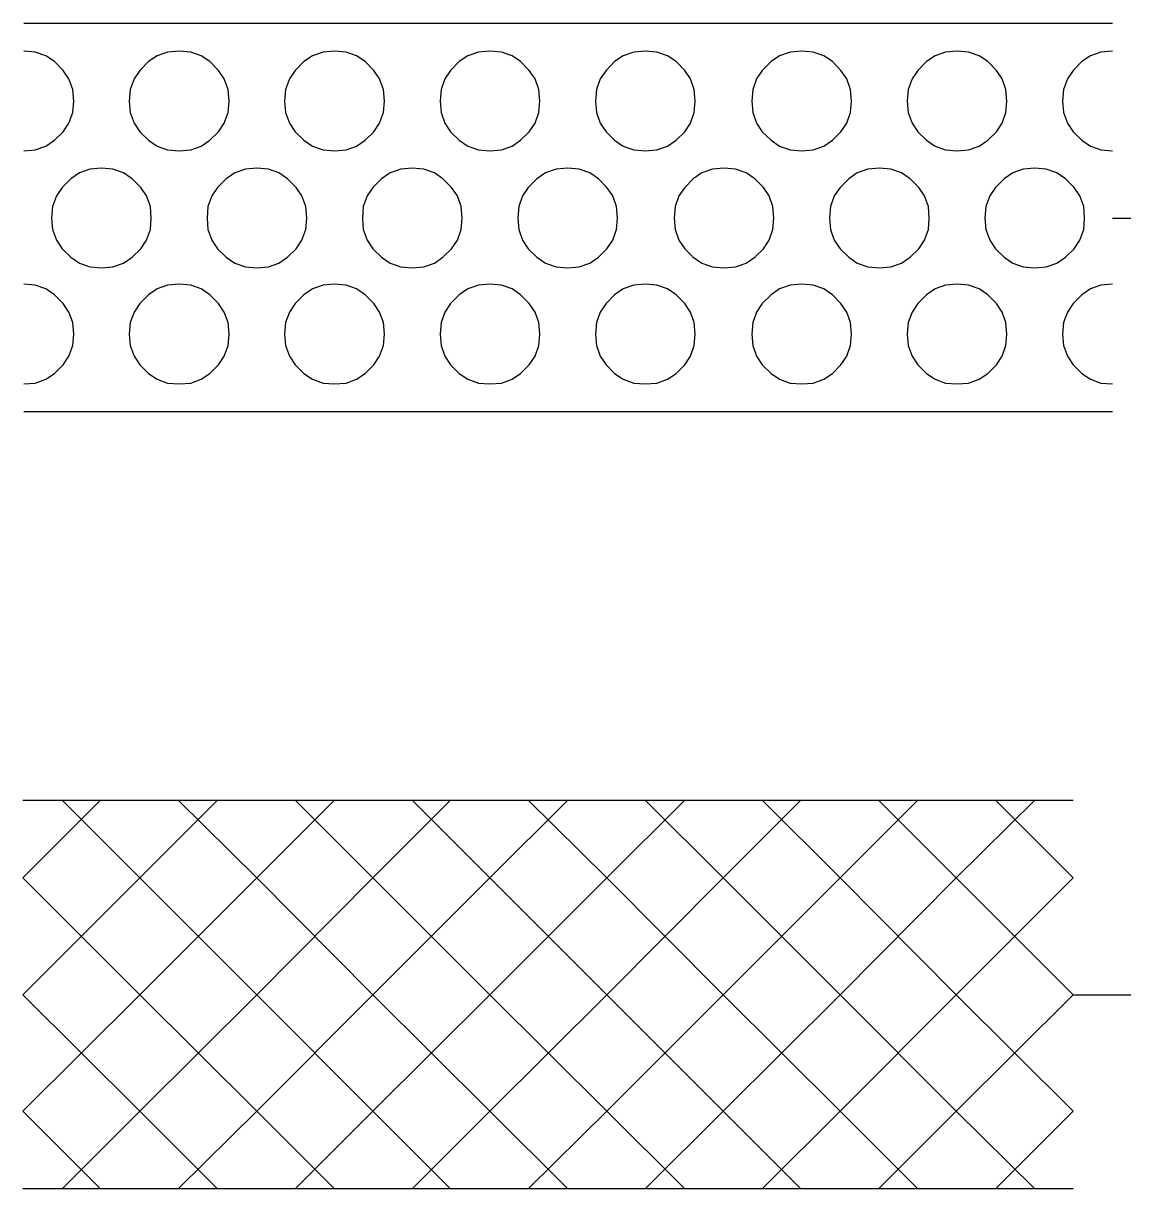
# Model space of a CAD drawing. Header units: inches. Extents: x 47316 to 59086, y 3141 to 11743.
# Drawn here: x 57401.35 to 57415.61, y 7456.67 to 7471.68 of the extents above; entities that cross this region are included whole.
import ezdxf

# ---------------------------------------------------------------- set-up
doc = ezdxf.new("R2010")
doc.units = ezdxf.units.IN
doc.header["$MEASUREMENT"] = 0

msp = doc.modelspace()

# ---------------------------------------------------------------- linework, layer by layer
at = {"color": 0, "lineweight": -3}
for p, q in [((57401.355, 7471.68), (57402.356, 7471.68)), ((57402.356, 7471.68), (57403.357, 7471.68)), ((57403.357, 7471.68), (57404.357, 7471.68)), ((57404.357, 7471.68), (57405.358, 7471.68)), ((57405.358, 7471.68), (57406.358, 7471.68)), ((57406.358, 7471.68), (57407.359, 7471.68)), ((57407.359, 7471.68), (57408.36, 7471.68)), ((57408.36, 7471.68), (57409.36, 7471.68)), ((57409.36, 7471.68), (57410.373, 7471.68)), ((57410.373, 7471.68), (57411.374, 7471.68)), ((57411.374, 7471.68), (57412.375, 7471.68)), ((57412.375, 7471.68), (57413.375, 7471.68)), ((57413.375, 7471.68), (57414.376, 7471.68)), ((57414.376, 7471.68), (57415.376, 7471.68)), ((57401.504, 7471.309), (57401.355, 7471.321)), ((57401.639, 7471.26), (57401.504, 7471.309)), ((57403.208, 7471.309), (57403.072, 7471.26)), ((57403.357, 7471.321), (57403.208, 7471.309)), ((57403.505, 7471.309), (57403.357, 7471.321)), ((57403.641, 7471.26), (57403.505, 7471.309)), ((57405.21, 7471.309), (57405.074, 7471.26)), ((57405.358, 7471.321), (57405.21, 7471.309)), ((57405.506, 7471.309), (57405.358, 7471.321)), ((57405.642, 7471.26), (57405.506, 7471.309)), ((57407.211, 7471.309), (57407.075, 7471.26)), ((57407.359, 7471.321), (57407.211, 7471.309)), ((57407.507, 7471.309), (57407.359, 7471.321)), ((57407.643, 7471.26), (57407.507, 7471.309)), ((57409.212, 7471.309), (57409.076, 7471.26)), ((57409.36, 7471.321), (57409.212, 7471.309)), ((57409.509, 7471.309), (57409.36, 7471.321)), ((57409.644, 7471.26), (57409.509, 7471.309)), ((57411.226, 7471.309), (57411.09, 7471.26)), ((57411.374, 7471.321), (57411.226, 7471.309)), ((57411.522, 7471.309), (57411.374, 7471.321)), ((57411.658, 7471.26), (57411.522, 7471.309)), ((57413.227, 7471.309), (57413.091, 7471.26)), ((57413.375, 7471.321), (57413.227, 7471.309)), ((57413.523, 7471.309), (57413.375, 7471.321)), ((57413.659, 7471.26), (57413.523, 7471.309)), ((57415.228, 7471.309), (57415.092, 7471.26)), ((57415.376, 7471.321), (57415.228, 7471.309)), ((57401.751, 7471.186), (57401.639, 7471.26)), ((57401.862, 7471.074), (57401.751, 7471.186)), ((57402.961, 7471.186), (57402.85, 7471.074)), ((57403.072, 7471.26), (57402.961, 7471.186)), ((57403.752, 7471.186), (57403.641, 7471.26)), ((57403.863, 7471.074), (57403.752, 7471.186)), ((57404.963, 7471.186), (57404.851, 7471.074)), ((57405.074, 7471.26), (57404.963, 7471.186)), ((57405.753, 7471.186), (57405.642, 7471.26)), ((57405.864, 7471.074), (57405.753, 7471.186)), ((57406.964, 7471.186), (57406.853, 7471.074)), ((57407.075, 7471.26), (57406.964, 7471.186)), ((57407.754, 7471.186), (57407.643, 7471.26)), ((57407.866, 7471.074), (57407.754, 7471.186)), ((57408.965, 7471.186), (57408.854, 7471.074)), ((57409.076, 7471.26), (57408.965, 7471.186)), ((57409.756, 7471.186), (57409.644, 7471.26)), ((57409.867, 7471.074), (57409.756, 7471.186)), ((57410.979, 7471.186), (57410.867, 7471.074)), ((57411.09, 7471.26), (57410.979, 7471.186)), ((57411.769, 7471.186), (57411.658, 7471.26)), ((57411.88, 7471.074), (57411.769, 7471.186)), ((57412.98, 7471.186), (57412.869, 7471.074)), ((57413.091, 7471.26), (57412.98, 7471.186)), ((57413.77, 7471.186), (57413.659, 7471.26)), ((57413.882, 7471.074), (57413.77, 7471.186)), ((57414.981, 7471.186), (57414.87, 7471.074)), ((57415.092, 7471.26), (57414.981, 7471.186)), ((57401.936, 7470.963), (57401.862, 7471.074)), ((57402.85, 7471.074), (57402.776, 7470.963)), ((57403.937, 7470.963), (57403.863, 7471.074)), ((57404.851, 7471.074), (57404.777, 7470.963)), ((57405.938, 7470.963), (57405.864, 7471.074)), ((57406.853, 7471.074), (57406.778, 7470.963)), ((57407.94, 7470.963), (57407.866, 7471.074)), ((57408.854, 7471.074), (57408.78, 7470.963)), ((57409.941, 7470.963), (57409.867, 7471.074)), ((57410.867, 7471.074), (57410.793, 7470.963)), ((57411.954, 7470.963), (57411.88, 7471.074)), ((57412.869, 7471.074), (57412.795, 7470.963)), ((57413.956, 7470.963), (57413.882, 7471.074)), ((57414.87, 7471.074), (57414.796, 7470.963)), ((57401.985, 7470.827), (57401.936, 7470.963)), ((57402.776, 7470.963), (57402.727, 7470.827)), ((57403.987, 7470.827), (57403.937, 7470.963)), ((57404.777, 7470.963), (57404.728, 7470.827)), ((57405.988, 7470.827), (57405.938, 7470.963)), ((57406.778, 7470.963), (57406.729, 7470.827)), ((57407.989, 7470.827), (57407.94, 7470.963)), ((57408.78, 7470.963), (57408.73, 7470.827)), ((57409.99, 7470.827), (57409.941, 7470.963)), ((57410.793, 7470.963), (57410.744, 7470.827)), ((57412.004, 7470.827), (57411.954, 7470.963)), ((57412.795, 7470.963), (57412.745, 7470.827)), ((57414.005, 7470.827), (57413.956, 7470.963)), ((57414.796, 7470.963), (57414.746, 7470.827)), ((57401.998, 7470.679), (57401.985, 7470.827)), ((57402.727, 7470.827), (57402.714, 7470.679)), ((57403.999, 7470.679), (57403.987, 7470.827)), ((57404.728, 7470.827), (57404.715, 7470.679)), ((57406, 7470.679), (57405.988, 7470.827)), ((57406.729, 7470.827), (57406.717, 7470.679)), ((57408.001, 7470.679), (57407.989, 7470.827)), ((57408.73, 7470.827), (57408.718, 7470.679)), ((57410.003, 7470.679), (57409.99, 7470.827)), ((57410.744, 7470.827), (57410.732, 7470.679)), ((57412.016, 7470.679), (57412.004, 7470.827)), ((57412.745, 7470.827), (57412.733, 7470.679)), ((57414.017, 7470.679), (57414.005, 7470.827)), ((57414.746, 7470.827), (57414.734, 7470.679)), ((57401.985, 7470.531), (57401.998, 7470.679)), ((57402.714, 7470.679), (57402.727, 7470.531)), ((57403.987, 7470.531), (57403.999, 7470.679)), ((57404.715, 7470.679), (57404.728, 7470.531)), ((57405.988, 7470.531), (57406, 7470.679)), ((57406.717, 7470.679), (57406.729, 7470.531)), ((57407.989, 7470.531), (57408.001, 7470.679)), ((57408.718, 7470.679), (57408.73, 7470.531)), ((57409.99, 7470.531), (57410.003, 7470.679)), ((57410.732, 7470.679), (57410.744, 7470.531)), ((57412.004, 7470.531), (57412.016, 7470.679)), ((57412.733, 7470.679), (57412.745, 7470.531)), ((57414.005, 7470.531), (57414.017, 7470.679)), ((57414.734, 7470.679), (57414.746, 7470.531)), ((57401.936, 7470.395), (57401.985, 7470.531)), ((57402.727, 7470.531), (57402.776, 7470.395)), ((57403.937, 7470.395), (57403.987, 7470.531)), ((57404.728, 7470.531), (57404.777, 7470.395)), ((57405.938, 7470.395), (57405.988, 7470.531)), ((57406.729, 7470.531), (57406.778, 7470.395)), ((57407.94, 7470.395), (57407.989, 7470.531)), ((57408.73, 7470.531), (57408.78, 7470.395)), ((57409.941, 7470.395), (57409.99, 7470.531)), ((57410.744, 7470.531), (57410.793, 7470.395)), ((57411.954, 7470.395), (57412.004, 7470.531)), ((57412.745, 7470.531), (57412.795, 7470.395)), ((57413.956, 7470.395), (57414.005, 7470.531)), ((57414.746, 7470.531), (57414.796, 7470.395)), ((57401.751, 7470.173), (57401.862, 7470.284)), ((57401.862, 7470.284), (57401.936, 7470.395)), ((57402.776, 7470.395), (57402.85, 7470.284)), ((57402.85, 7470.284), (57402.961, 7470.173)), ((57403.752, 7470.173), (57403.863, 7470.284)), ((57403.863, 7470.284), (57403.937, 7470.395)), ((57404.777, 7470.395), (57404.851, 7470.284)), ((57404.851, 7470.284), (57404.963, 7470.173)), ((57405.753, 7470.173), (57405.864, 7470.284)), ((57405.864, 7470.284), (57405.938, 7470.395)), ((57406.778, 7470.395), (57406.853, 7470.284)), ((57406.853, 7470.284), (57406.964, 7470.173)), ((57407.754, 7470.173), (57407.866, 7470.284)), ((57407.866, 7470.284), (57407.94, 7470.395)), ((57408.78, 7470.395), (57408.854, 7470.284)), ((57408.854, 7470.284), (57408.965, 7470.173)), ((57409.756, 7470.173), (57409.867, 7470.284)), ((57409.867, 7470.284), (57409.941, 7470.395)), ((57410.793, 7470.395), (57410.867, 7470.284)), ((57410.867, 7470.284), (57410.979, 7470.173)), ((57411.769, 7470.173), (57411.88, 7470.284)), ((57411.88, 7470.284), (57411.954, 7470.395)), ((57412.795, 7470.395), (57412.869, 7470.284)), ((57412.869, 7470.284), (57412.98, 7470.173)), ((57413.77, 7470.173), (57413.882, 7470.284)), ((57413.882, 7470.284), (57413.956, 7470.395)), ((57414.796, 7470.395), (57414.87, 7470.284)), ((57414.87, 7470.284), (57414.981, 7470.173)), ((57401.639, 7470.099), (57401.751, 7470.173)), ((57402.961, 7470.173), (57403.072, 7470.099)), ((57403.641, 7470.099), (57403.752, 7470.173)), ((57404.963, 7470.173), (57405.074, 7470.099)), ((57405.642, 7470.099), (57405.753, 7470.173)), ((57406.964, 7470.173), (57407.075, 7470.099)), ((57407.643, 7470.099), (57407.754, 7470.173)), ((57408.965, 7470.173), (57409.076, 7470.099)), ((57409.644, 7470.099), (57409.756, 7470.173)), ((57410.979, 7470.173), (57411.09, 7470.099)), ((57411.658, 7470.099), (57411.769, 7470.173)), ((57412.98, 7470.173), (57413.091, 7470.099)), ((57413.659, 7470.099), (57413.77, 7470.173)), ((57414.981, 7470.173), (57415.092, 7470.099)), ((57401.355, 7470.037), (57401.504, 7470.049)), ((57401.504, 7470.049), (57401.639, 7470.099)), ((57403.072, 7470.099), (57403.208, 7470.049)), ((57403.208, 7470.049), (57403.357, 7470.037)), ((57403.357, 7470.037), (57403.505, 7470.049)), ((57403.505, 7470.049), (57403.641, 7470.099)), ((57405.074, 7470.099), (57405.21, 7470.049)), ((57405.21, 7470.049), (57405.358, 7470.037)), ((57405.358, 7470.037), (57405.506, 7470.049)), ((57405.506, 7470.049), (57405.642, 7470.099)), ((57407.075, 7470.099), (57407.211, 7470.049)), ((57407.211, 7470.049), (57407.359, 7470.037)), ((57407.359, 7470.037), (57407.507, 7470.049)), ((57407.507, 7470.049), (57407.643, 7470.099)), ((57409.076, 7470.099), (57409.212, 7470.049)), ((57409.212, 7470.049), (57409.36, 7470.037)), ((57409.36, 7470.037), (57409.509, 7470.049)), ((57409.509, 7470.049), (57409.644, 7470.099)), ((57411.09, 7470.099), (57411.226, 7470.049)), ((57411.226, 7470.049), (57411.374, 7470.037)), ((57411.374, 7470.037), (57411.522, 7470.049)), ((57411.522, 7470.049), (57411.658, 7470.099)), ((57413.091, 7470.099), (57413.227, 7470.049)), ((57413.227, 7470.049), (57413.375, 7470.037)), ((57413.375, 7470.037), (57413.523, 7470.049)), ((57413.523, 7470.049), (57413.659, 7470.099)), ((57415.092, 7470.099), (57415.228, 7470.049)), ((57415.228, 7470.049), (57415.376, 7470.037)), ((57402.356, 7469.814), (57402.208, 7469.802)), ((57402.504, 7469.802), (57402.356, 7469.814)), ((57404.357, 7469.814), (57404.209, 7469.802)), ((57404.505, 7469.802), (57404.357, 7469.814)), ((57406.358, 7469.814), (57406.21, 7469.802)), ((57406.507, 7469.802), (57406.358, 7469.814)), ((57408.36, 7469.814), (57408.211, 7469.802)), ((57408.508, 7469.802), (57408.36, 7469.814)), ((57410.373, 7469.814), (57410.225, 7469.802)), ((57410.522, 7469.802), (57410.373, 7469.814)), ((57412.375, 7469.814), (57412.226, 7469.802)), ((57412.523, 7469.802), (57412.375, 7469.814)), ((57414.376, 7469.814), (57414.227, 7469.802)), ((57414.524, 7469.802), (57414.376, 7469.814)), ((57401.961, 7469.678), (57401.849, 7469.567)), ((57402.072, 7469.753), (57401.961, 7469.678)), ((57402.208, 7469.802), (57402.072, 7469.753)), ((57402.64, 7469.753), (57402.504, 7469.802)), ((57402.751, 7469.678), (57402.64, 7469.753)), ((57402.862, 7469.567), (57402.751, 7469.678)), ((57403.962, 7469.678), (57403.851, 7469.567)), ((57404.073, 7469.753), (57403.962, 7469.678)), ((57404.209, 7469.802), (57404.073, 7469.753)), ((57404.641, 7469.753), (57404.505, 7469.802)), ((57404.753, 7469.678), (57404.641, 7469.753)), ((57404.864, 7469.567), (57404.753, 7469.678)), ((57405.963, 7469.678), (57405.852, 7469.567)), ((57406.074, 7469.753), (57405.963, 7469.678)), ((57406.21, 7469.802), (57406.074, 7469.753)), ((57406.643, 7469.753), (57406.507, 7469.802)), ((57406.754, 7469.678), (57406.643, 7469.753)), ((57406.865, 7469.567), (57406.754, 7469.678)), ((57407.964, 7469.678), (57407.853, 7469.567)), ((57408.076, 7469.753), (57407.964, 7469.678)), ((57408.211, 7469.802), (57408.076, 7469.753)), ((57408.644, 7469.753), (57408.508, 7469.802)), ((57408.755, 7469.678), (57408.644, 7469.753)), ((57408.866, 7469.567), (57408.755, 7469.678)), ((57409.978, 7469.678), (57409.867, 7469.567)), ((57410.089, 7469.753), (57409.978, 7469.678)), ((57410.225, 7469.802), (57410.089, 7469.753)), ((57410.657, 7469.753), (57410.522, 7469.802)), ((57410.769, 7469.678), (57410.657, 7469.753)), ((57410.88, 7469.567), (57410.769, 7469.678)), ((57411.979, 7469.678), (57411.868, 7469.567)), ((57412.09, 7469.753), (57411.979, 7469.678)), ((57412.226, 7469.802), (57412.09, 7469.753)), ((57412.659, 7469.753), (57412.523, 7469.802)), ((57412.77, 7469.678), (57412.659, 7469.753)), ((57412.881, 7469.567), (57412.77, 7469.678)), ((57413.98, 7469.678), (57413.869, 7469.567)), ((57414.092, 7469.753), (57413.98, 7469.678)), ((57414.227, 7469.802), (57414.092, 7469.753)), ((57414.66, 7469.753), (57414.524, 7469.802)), ((57414.771, 7469.678), (57414.66, 7469.753)), ((57414.882, 7469.567), (57414.771, 7469.678)), ((57401.849, 7469.567), (57401.775, 7469.456)), ((57402.937, 7469.456), (57402.862, 7469.567)), ((57403.851, 7469.567), (57403.777, 7469.456)), ((57404.938, 7469.456), (57404.864, 7469.567)), ((57405.852, 7469.567), (57405.778, 7469.456)), ((57406.939, 7469.456), (57406.865, 7469.567)), ((57407.853, 7469.567), (57407.779, 7469.456)), ((57408.94, 7469.456), (57408.866, 7469.567)), ((57409.867, 7469.567), (57409.793, 7469.456)), ((57410.954, 7469.456), (57410.88, 7469.567)), ((57411.868, 7469.567), (57411.794, 7469.456)), ((57412.955, 7469.456), (57412.881, 7469.567)), ((57413.869, 7469.567), (57413.795, 7469.456)), ((57414.956, 7469.456), (57414.882, 7469.567)), ((57401.775, 7469.456), (57401.726, 7469.32)), ((57402.986, 7469.32), (57402.937, 7469.456)), ((57403.777, 7469.456), (57403.727, 7469.32)), ((57404.987, 7469.32), (57404.938, 7469.456)), ((57405.778, 7469.456), (57405.728, 7469.32)), ((57406.988, 7469.32), (57406.939, 7469.456)), ((57407.779, 7469.456), (57407.73, 7469.32)), ((57408.99, 7469.32), (57408.94, 7469.456)), ((57409.793, 7469.456), (57409.743, 7469.32)), ((57411.003, 7469.32), (57410.954, 7469.456)), ((57411.794, 7469.456), (57411.744, 7469.32)), ((57413.005, 7469.32), (57412.955, 7469.456)), ((57413.795, 7469.456), (57413.746, 7469.32)), ((57415.006, 7469.32), (57414.956, 7469.456)), ((57401.726, 7469.32), (57401.714, 7469.172)), ((57402.998, 7469.172), (57402.986, 7469.32)), ((57403.727, 7469.32), (57403.715, 7469.172)), ((57405, 7469.172), (57404.987, 7469.32)), ((57405.728, 7469.32), (57405.716, 7469.172)), ((57407.001, 7469.172), (57406.988, 7469.32)), ((57407.73, 7469.32), (57407.717, 7469.172)), ((57409.002, 7469.172), (57408.99, 7469.32)), ((57409.743, 7469.32), (57409.731, 7469.172)), ((57411.016, 7469.172), (57411.003, 7469.32)), ((57411.744, 7469.32), (57411.732, 7469.172)), ((57413.017, 7469.172), (57413.005, 7469.32)), ((57413.746, 7469.32), (57413.733, 7469.172)), ((57415.018, 7469.172), (57415.006, 7469.32)), ((57401.714, 7469.172), (57401.726, 7469.024)), ((57402.986, 7469.024), (57402.998, 7469.172)), ((57403.715, 7469.172), (57403.727, 7469.024)), ((57404.987, 7469.024), (57405, 7469.172)), ((57405.716, 7469.172), (57405.728, 7469.024)), ((57406.988, 7469.024), (57407.001, 7469.172)), ((57407.717, 7469.172), (57407.73, 7469.024)), ((57408.99, 7469.024), (57409.002, 7469.172)), ((57409.731, 7469.172), (57409.743, 7469.024)), ((57411.003, 7469.024), (57411.016, 7469.172)), ((57411.732, 7469.172), (57411.744, 7469.024)), ((57413.005, 7469.024), (57413.017, 7469.172)), ((57413.733, 7469.172), (57413.746, 7469.024)), ((57415.006, 7469.024), (57415.018, 7469.172)), ((57415.376, 7469.172), (57415.611, 7469.172)), ((57401.726, 7469.024), (57401.775, 7468.888)), ((57402.937, 7468.888), (57402.986, 7469.024)), ((57403.727, 7469.024), (57403.777, 7468.888)), ((57404.938, 7468.888), (57404.987, 7469.024)), ((57405.728, 7469.024), (57405.778, 7468.888)), ((57406.939, 7468.888), (57406.988, 7469.024)), ((57407.73, 7469.024), (57407.779, 7468.888)), ((57408.94, 7468.888), (57408.99, 7469.024)), ((57409.743, 7469.024), (57409.793, 7468.888)), ((57410.954, 7468.888), (57411.003, 7469.024)), ((57411.744, 7469.024), (57411.794, 7468.888)), ((57412.955, 7468.888), (57413.005, 7469.024)), ((57413.746, 7469.024), (57413.795, 7468.888)), ((57414.956, 7468.888), (57415.006, 7469.024)), ((57401.775, 7468.888), (57401.849, 7468.777)), ((57401.849, 7468.777), (57401.961, 7468.666)), ((57402.751, 7468.666), (57402.862, 7468.777)), ((57402.862, 7468.777), (57402.937, 7468.888)), ((57403.777, 7468.888), (57403.851, 7468.777)), ((57403.851, 7468.777), (57403.962, 7468.666)), ((57404.753, 7468.666), (57404.864, 7468.777)), ((57404.864, 7468.777), (57404.938, 7468.888)), ((57405.778, 7468.888), (57405.852, 7468.777)), ((57405.852, 7468.777), (57405.963, 7468.666)), ((57406.754, 7468.666), (57406.865, 7468.777)), ((57406.865, 7468.777), (57406.939, 7468.888)), ((57407.779, 7468.888), (57407.853, 7468.777)), ((57407.853, 7468.777), (57407.964, 7468.666)), ((57408.755, 7468.666), (57408.866, 7468.777)), ((57408.866, 7468.777), (57408.94, 7468.888)), ((57409.793, 7468.888), (57409.867, 7468.777)), ((57409.867, 7468.777), (57409.978, 7468.666)), ((57410.769, 7468.666), (57410.88, 7468.777)), ((57410.88, 7468.777), (57410.954, 7468.888)), ((57411.794, 7468.888), (57411.868, 7468.777)), ((57411.868, 7468.777), (57411.979, 7468.666)), ((57412.77, 7468.666), (57412.881, 7468.777)), ((57412.881, 7468.777), (57412.955, 7468.888)), ((57413.795, 7468.888), (57413.869, 7468.777)), ((57413.869, 7468.777), (57413.98, 7468.666)), ((57414.771, 7468.666), (57414.882, 7468.777)), ((57414.882, 7468.777), (57414.956, 7468.888)), ((57401.961, 7468.666), (57402.072, 7468.591)), ((57402.64, 7468.591), (57402.751, 7468.666)), ((57403.962, 7468.666), (57404.073, 7468.591)), ((57404.641, 7468.591), (57404.753, 7468.666)), ((57405.963, 7468.666), (57406.074, 7468.591)), ((57406.643, 7468.591), (57406.754, 7468.666)), ((57407.964, 7468.666), (57408.076, 7468.591)), ((57408.644, 7468.591), (57408.755, 7468.666)), ((57409.978, 7468.666), (57410.089, 7468.591)), ((57410.657, 7468.591), (57410.769, 7468.666)), ((57411.979, 7468.666), (57412.09, 7468.591)), ((57412.659, 7468.591), (57412.77, 7468.666)), ((57413.98, 7468.666), (57414.092, 7468.591)), ((57414.66, 7468.591), (57414.771, 7468.666)), ((57402.072, 7468.591), (57402.208, 7468.542)), ((57402.208, 7468.542), (57402.356, 7468.53)), ((57402.356, 7468.53), (57402.504, 7468.542)), ((57402.504, 7468.542), (57402.64, 7468.591)), ((57404.073, 7468.591), (57404.209, 7468.542)), ((57404.209, 7468.542), (57404.357, 7468.53)), ((57404.357, 7468.53), (57404.505, 7468.542)), ((57404.505, 7468.542), (57404.641, 7468.591)), ((57406.074, 7468.591), (57406.21, 7468.542)), ((57406.21, 7468.542), (57406.358, 7468.53)), ((57406.358, 7468.53), (57406.507, 7468.542)), ((57406.507, 7468.542), (57406.643, 7468.591)), ((57408.076, 7468.591), (57408.211, 7468.542)), ((57408.211, 7468.542), (57408.36, 7468.53)), ((57408.36, 7468.53), (57408.508, 7468.542)), ((57408.508, 7468.542), (57408.644, 7468.591)), ((57410.089, 7468.591), (57410.225, 7468.542)), ((57410.225, 7468.542), (57410.373, 7468.53)), ((57410.373, 7468.53), (57410.522, 7468.542)), ((57410.522, 7468.542), (57410.657, 7468.591)), ((57412.09, 7468.591), (57412.226, 7468.542)), ((57412.226, 7468.542), (57412.375, 7468.53)), ((57412.375, 7468.53), (57412.523, 7468.542)), ((57412.523, 7468.542), (57412.659, 7468.591)), ((57414.092, 7468.591), (57414.227, 7468.542)), ((57414.227, 7468.542), (57414.376, 7468.53)), ((57414.376, 7468.53), (57414.524, 7468.542)), ((57414.524, 7468.542), (57414.66, 7468.591)), ((57401.504, 7468.307), (57401.355, 7468.32)), ((57401.639, 7468.258), (57401.504, 7468.307)), ((57403.208, 7468.307), (57403.072, 7468.258)), ((57403.357, 7468.32), (57403.208, 7468.307)), ((57403.505, 7468.307), (57403.357, 7468.32)), ((57403.641, 7468.258), (57403.505, 7468.307)), ((57405.21, 7468.307), (57405.074, 7468.258)), ((57405.358, 7468.32), (57405.21, 7468.307)), ((57405.506, 7468.307), (57405.358, 7468.32)), ((57405.642, 7468.258), (57405.506, 7468.307)), ((57407.211, 7468.307), (57407.075, 7468.258)), ((57407.359, 7468.32), (57407.211, 7468.307)), ((57407.507, 7468.307), (57407.359, 7468.32)), ((57407.643, 7468.258), (57407.507, 7468.307)), ((57409.212, 7468.307), (57409.076, 7468.258)), ((57409.36, 7468.32), (57409.212, 7468.307)), ((57409.509, 7468.307), (57409.36, 7468.32)), ((57409.644, 7468.258), (57409.509, 7468.307)), ((57411.226, 7468.307), (57411.09, 7468.258)), ((57411.374, 7468.32), (57411.226, 7468.307)), ((57411.522, 7468.307), (57411.374, 7468.32)), ((57411.658, 7468.258), (57411.522, 7468.307)), ((57413.227, 7468.307), (57413.091, 7468.258)), ((57413.375, 7468.32), (57413.227, 7468.307)), ((57413.523, 7468.307), (57413.375, 7468.32)), ((57413.659, 7468.258), (57413.523, 7468.307)), ((57415.228, 7468.307), (57415.092, 7468.258)), ((57415.376, 7468.32), (57415.228, 7468.307)), ((57401.751, 7468.184), (57401.639, 7468.258)), ((57401.862, 7468.073), (57401.751, 7468.184)), ((57402.961, 7468.184), (57402.85, 7468.073)), ((57403.072, 7468.258), (57402.961, 7468.184)), ((57403.752, 7468.184), (57403.641, 7468.258)), ((57403.863, 7468.073), (57403.752, 7468.184)), ((57404.963, 7468.184), (57404.851, 7468.073)), ((57405.074, 7468.258), (57404.963, 7468.184)), ((57405.753, 7468.184), (57405.642, 7468.258)), ((57405.864, 7468.073), (57405.753, 7468.184)), ((57406.964, 7468.184), (57406.853, 7468.073)), ((57407.075, 7468.258), (57406.964, 7468.184)), ((57407.754, 7468.184), (57407.643, 7468.258)), ((57407.866, 7468.073), (57407.754, 7468.184)), ((57408.965, 7468.184), (57408.854, 7468.073)), ((57409.076, 7468.258), (57408.965, 7468.184)), ((57409.756, 7468.184), (57409.644, 7468.258)), ((57409.867, 7468.073), (57409.756, 7468.184)), ((57410.979, 7468.184), (57410.867, 7468.073)), ((57411.09, 7468.258), (57410.979, 7468.184)), ((57411.769, 7468.184), (57411.658, 7468.258)), ((57411.88, 7468.073), (57411.769, 7468.184)), ((57412.98, 7468.184), (57412.869, 7468.073)), ((57413.091, 7468.258), (57412.98, 7468.184)), ((57413.77, 7468.184), (57413.659, 7468.258)), ((57413.882, 7468.073), (57413.77, 7468.184)), ((57414.981, 7468.184), (57414.87, 7468.073)), ((57415.092, 7468.258), (57414.981, 7468.184)), ((57401.936, 7467.961), (57401.862, 7468.073)), ((57402.85, 7468.073), (57402.776, 7467.961)), ((57403.937, 7467.961), (57403.863, 7468.073)), ((57404.851, 7468.073), (57404.777, 7467.961)), ((57405.938, 7467.961), (57405.864, 7468.073)), ((57406.853, 7468.073), (57406.778, 7467.961)), ((57407.94, 7467.961), (57407.866, 7468.073)), ((57408.854, 7468.073), (57408.78, 7467.961)), ((57409.941, 7467.961), (57409.867, 7468.073)), ((57410.867, 7468.073), (57410.793, 7467.961)), ((57411.954, 7467.961), (57411.88, 7468.073)), ((57412.869, 7468.073), (57412.795, 7467.961)), ((57413.956, 7467.961), (57413.882, 7468.073)), ((57414.87, 7468.073), (57414.796, 7467.961)), ((57401.985, 7467.825), (57401.936, 7467.961)), ((57402.776, 7467.961), (57402.727, 7467.825)), ((57403.987, 7467.825), (57403.937, 7467.961)), ((57404.777, 7467.961), (57404.728, 7467.825)), ((57405.988, 7467.825), (57405.938, 7467.961)), ((57406.778, 7467.961), (57406.729, 7467.825)), ((57407.989, 7467.825), (57407.94, 7467.961)), ((57408.78, 7467.961), (57408.73, 7467.825)), ((57409.99, 7467.825), (57409.941, 7467.961)), ((57410.793, 7467.961), (57410.744, 7467.825)), ((57412.004, 7467.825), (57411.954, 7467.961)), ((57412.795, 7467.961), (57412.745, 7467.825)), ((57414.005, 7467.825), (57413.956, 7467.961)), ((57414.796, 7467.961), (57414.746, 7467.825)), ((57401.998, 7467.677), (57401.985, 7467.825)), ((57402.727, 7467.825), (57402.714, 7467.677)), ((57403.999, 7467.677), (57403.987, 7467.825)), ((57404.728, 7467.825), (57404.715, 7467.677)), ((57406, 7467.677), (57405.988, 7467.825)), ((57406.729, 7467.825), (57406.717, 7467.677)), ((57408.001, 7467.677), (57407.989, 7467.825)), ((57408.73, 7467.825), (57408.718, 7467.677)), ((57410.003, 7467.677), (57409.99, 7467.825)), ((57410.744, 7467.825), (57410.732, 7467.677)), ((57412.016, 7467.677), (57412.004, 7467.825)), ((57412.745, 7467.825), (57412.733, 7467.677)), ((57414.017, 7467.677), (57414.005, 7467.825)), ((57414.746, 7467.825), (57414.734, 7467.677)), ((57401.985, 7467.529), (57401.998, 7467.677)), ((57402.714, 7467.677), (57402.727, 7467.529)), ((57403.987, 7467.529), (57403.999, 7467.677)), ((57404.715, 7467.677), (57404.728, 7467.529)), ((57405.988, 7467.529), (57406, 7467.677)), ((57406.717, 7467.677), (57406.729, 7467.529)), ((57407.989, 7467.529), (57408.001, 7467.677)), ((57408.718, 7467.677), (57408.73, 7467.529)), ((57409.99, 7467.529), (57410.003, 7467.677)), ((57410.732, 7467.677), (57410.744, 7467.529)), ((57412.004, 7467.529), (57412.016, 7467.677)), ((57412.733, 7467.677), (57412.745, 7467.529)), ((57414.005, 7467.529), (57414.017, 7467.677)), ((57414.734, 7467.677), (57414.746, 7467.529)), ((57401.936, 7467.393), (57401.985, 7467.529)), ((57402.727, 7467.529), (57402.776, 7467.393)), ((57403.937, 7467.393), (57403.987, 7467.529)), ((57404.728, 7467.529), (57404.777, 7467.393)), ((57405.938, 7467.393), (57405.988, 7467.529)), ((57406.729, 7467.529), (57406.778, 7467.393)), ((57407.94, 7467.393), (57407.989, 7467.529)), ((57408.73, 7467.529), (57408.78, 7467.393)), ((57409.941, 7467.393), (57409.99, 7467.529)), ((57410.744, 7467.529), (57410.793, 7467.393)), ((57411.954, 7467.393), (57412.004, 7467.529)), ((57412.745, 7467.529), (57412.795, 7467.393)), ((57413.956, 7467.393), (57414.005, 7467.529)), ((57414.746, 7467.529), (57414.796, 7467.393)), ((57401.751, 7467.171), (57401.862, 7467.282)), ((57401.862, 7467.282), (57401.936, 7467.393)), ((57402.776, 7467.393), (57402.85, 7467.282)), ((57402.85, 7467.282), (57402.961, 7467.171)), ((57403.752, 7467.171), (57403.863, 7467.282)), ((57403.863, 7467.282), (57403.937, 7467.393)), ((57404.777, 7467.393), (57404.851, 7467.282)), ((57404.851, 7467.282), (57404.963, 7467.171)), ((57405.753, 7467.171), (57405.864, 7467.282)), ((57405.864, 7467.282), (57405.938, 7467.393)), ((57406.778, 7467.393), (57406.853, 7467.282)), ((57406.853, 7467.282), (57406.964, 7467.171)), ((57407.754, 7467.171), (57407.866, 7467.282)), ((57407.866, 7467.282), (57407.94, 7467.393)), ((57408.78, 7467.393), (57408.854, 7467.282)), ((57408.854, 7467.282), (57408.965, 7467.171)), ((57409.756, 7467.171), (57409.867, 7467.282)), ((57409.867, 7467.282), (57409.941, 7467.393)), ((57410.793, 7467.393), (57410.867, 7467.282)), ((57410.867, 7467.282), (57410.979, 7467.171)), ((57411.769, 7467.171), (57411.88, 7467.282)), ((57411.88, 7467.282), (57411.954, 7467.393)), ((57412.795, 7467.393), (57412.869, 7467.282)), ((57412.869, 7467.282), (57412.98, 7467.171)), ((57413.77, 7467.171), (57413.882, 7467.282)), ((57413.882, 7467.282), (57413.956, 7467.393)), ((57414.796, 7467.393), (57414.87, 7467.282)), ((57414.87, 7467.282), (57414.981, 7467.171)), ((57401.639, 7467.097), (57401.751, 7467.171)), ((57402.961, 7467.171), (57403.072, 7467.097)), ((57403.641, 7467.097), (57403.752, 7467.171)), ((57404.963, 7467.171), (57405.074, 7467.097)), ((57405.642, 7467.097), (57405.753, 7467.171)), ((57406.964, 7467.171), (57407.075, 7467.097)), ((57407.643, 7467.097), (57407.754, 7467.171)), ((57408.965, 7467.171), (57409.076, 7467.097)), ((57409.644, 7467.097), (57409.756, 7467.171)), ((57410.979, 7467.171), (57411.09, 7467.097)), ((57411.658, 7467.097), (57411.769, 7467.171)), ((57412.98, 7467.171), (57413.091, 7467.097)), ((57413.659, 7467.097), (57413.77, 7467.171)), ((57414.981, 7467.171), (57415.092, 7467.097)), ((57401.355, 7467.035), (57401.504, 7467.047)), ((57401.504, 7467.047), (57401.639, 7467.097)), ((57403.072, 7467.097), (57403.208, 7467.047)), ((57403.208, 7467.047), (57403.357, 7467.035)), ((57403.357, 7467.035), (57403.505, 7467.047)), ((57403.505, 7467.047), (57403.641, 7467.097)), ((57405.074, 7467.097), (57405.21, 7467.047)), ((57405.21, 7467.047), (57405.358, 7467.035)), ((57405.358, 7467.035), (57405.506, 7467.047)), ((57405.506, 7467.047), (57405.642, 7467.097)), ((57407.075, 7467.097), (57407.211, 7467.047)), ((57407.211, 7467.047), (57407.359, 7467.035)), ((57407.359, 7467.035), (57407.507, 7467.047)), ((57407.507, 7467.047), (57407.643, 7467.097)), ((57409.076, 7467.097), (57409.212, 7467.047)), ((57409.212, 7467.047), (57409.36, 7467.035)), ((57409.36, 7467.035), (57409.509, 7467.047)), ((57409.509, 7467.047), (57409.644, 7467.097)), ((57411.09, 7467.097), (57411.226, 7467.047)), ((57411.226, 7467.047), (57411.374, 7467.035)), ((57411.374, 7467.035), (57411.522, 7467.047)), ((57411.522, 7467.047), (57411.658, 7467.097)), ((57413.091, 7467.097), (57413.227, 7467.047)), ((57413.227, 7467.047), (57413.375, 7467.035)), ((57413.375, 7467.035), (57413.523, 7467.047)), ((57413.523, 7467.047), (57413.659, 7467.097)), ((57415.092, 7467.097), (57415.228, 7467.047)), ((57415.228, 7467.047), (57415.376, 7467.035)), ((57402.356, 7466.677), (57401.355, 7466.677)), ((57403.357, 7466.677), (57402.356, 7466.677)), ((57404.357, 7466.677), (57403.357, 7466.677)), ((57405.358, 7466.677), (57404.357, 7466.677)), ((57406.358, 7466.677), (57405.358, 7466.677)), ((57407.359, 7466.677), (57406.358, 7466.677)), ((57408.36, 7466.677), (57407.359, 7466.677)), ((57409.36, 7466.677), (57408.36, 7466.677)), ((57410.373, 7466.677), (57409.36, 7466.677)), ((57411.374, 7466.677), (57410.373, 7466.677)), ((57412.375, 7466.677), (57411.374, 7466.677)), ((57413.375, 7466.677), (57412.375, 7466.677)), ((57414.376, 7466.677), (57413.375, 7466.677)), ((57415.376, 7466.677), (57414.376, 7466.677)), ((57401.343, 7461.674), (57402.85, 7461.674)), ((57402.344, 7461.674), (57401.343, 7460.673)), ((57402.85, 7460.673), (57401.849, 7461.674)), ((57402.85, 7461.674), (57404.357, 7461.674)), ((57403.851, 7461.674), (57402.85, 7460.673)), ((57404.357, 7460.673), (57403.344, 7461.674)), ((57404.357, 7461.674), (57405.852, 7461.674)), ((57405.358, 7461.674), (57404.357, 7460.673)), ((57405.852, 7460.673), (57404.851, 7461.674)), ((57405.852, 7461.674), (57407.359, 7461.674)), ((57406.853, 7461.674), (57405.852, 7460.673)), ((57407.359, 7460.673), (57406.358, 7461.674)), ((57407.359, 7461.674), (57408.866, 7461.674)), ((57408.36, 7461.674), (57407.359, 7460.673)), ((57408.866, 7460.673), (57407.853, 7461.674)), ((57408.866, 7461.674), (57410.361, 7461.674)), ((57409.867, 7461.674), (57408.866, 7460.673)), ((57410.361, 7460.673), (57409.36, 7461.674)), ((57410.361, 7461.674), (57411.868, 7461.674)), ((57411.362, 7461.674), (57410.361, 7460.673)), ((57411.868, 7460.673), (57410.867, 7461.674)), ((57411.868, 7461.674), (57413.363, 7461.674)), ((57412.869, 7461.674), (57411.868, 7460.673)), ((57413.363, 7460.673), (57412.362, 7461.674)), ((57413.363, 7461.674), (57414.87, 7461.674)), ((57414.376, 7461.674), (57413.363, 7460.673)), ((57414.87, 7460.673), (57413.869, 7461.674)), ((57401.343, 7459.166), (57402.85, 7460.673)), ((57401.343, 7460.673), (57402.85, 7459.166)), ((57402.85, 7459.166), (57404.357, 7460.673)), ((57402.85, 7460.673), (57404.357, 7459.166)), ((57404.357, 7459.166), (57405.852, 7460.673)), ((57404.357, 7460.673), (57405.852, 7459.166)), ((57405.852, 7459.166), (57407.359, 7460.673)), ((57405.852, 7460.673), (57407.359, 7459.166)), ((57407.359, 7459.166), (57408.866, 7460.673)), ((57407.359, 7460.673), (57408.866, 7459.166)), ((57408.866, 7459.166), (57410.361, 7460.673)), ((57408.866, 7460.673), (57410.361, 7459.166)), ((57410.361, 7459.166), (57411.868, 7460.673)), ((57410.361, 7460.673), (57411.868, 7459.166)), ((57411.868, 7459.166), (57413.363, 7460.673)), ((57411.868, 7460.673), (57413.363, 7459.166)), ((57413.363, 7459.166), (57414.87, 7460.673)), ((57413.363, 7460.673), (57414.87, 7459.166)), ((57402.85, 7457.671), (57401.343, 7459.166)), ((57402.85, 7459.166), (57401.343, 7457.671)), ((57404.357, 7457.671), (57402.85, 7459.166)), ((57404.357, 7459.166), (57402.85, 7457.671)), ((57405.852, 7457.671), (57404.357, 7459.166)), ((57405.852, 7459.166), (57404.357, 7457.671)), ((57407.359, 7457.671), (57405.852, 7459.166)), ((57407.359, 7459.166), (57405.852, 7457.671)), ((57408.866, 7457.671), (57407.359, 7459.166)), ((57408.866, 7459.166), (57407.359, 7457.671)), ((57410.361, 7457.671), (57408.866, 7459.166)), ((57410.361, 7459.166), (57408.866, 7457.671)), ((57411.868, 7457.671), (57410.361, 7459.166)), ((57411.868, 7459.166), (57410.361, 7457.671)), ((57413.363, 7457.671), (57411.868, 7459.166)), ((57413.363, 7459.166), (57411.868, 7457.671)), ((57414.87, 7457.671), (57413.363, 7459.166)), ((57414.87, 7459.166), (57413.363, 7457.671)), ((57414.87, 7459.166), (57415.611, 7459.166)), ((57401.343, 7457.671), (57402.344, 7456.67)), ((57401.849, 7456.67), (57402.85, 7457.671)), ((57402.85, 7457.671), (57403.851, 7456.67)), ((57403.344, 7456.67), (57404.357, 7457.671)), ((57404.357, 7457.671), (57405.358, 7456.67)), ((57404.851, 7456.67), (57405.852, 7457.671)), ((57405.852, 7457.671), (57406.853, 7456.67)), ((57406.358, 7456.67), (57407.359, 7457.671)), ((57407.359, 7457.671), (57408.36, 7456.67)), ((57407.853, 7456.67), (57408.866, 7457.671)), ((57408.866, 7457.671), (57409.867, 7456.67)), ((57409.36, 7456.67), (57410.361, 7457.671)), ((57410.361, 7457.671), (57411.362, 7456.67)), ((57410.867, 7456.67), (57411.868, 7457.671)), ((57411.868, 7457.671), (57412.869, 7456.67)), ((57412.362, 7456.67), (57413.363, 7457.671)), ((57413.363, 7457.671), (57414.376, 7456.67)), ((57413.869, 7456.67), (57414.87, 7457.671)), ((57402.85, 7456.67), (57401.343, 7456.67)), ((57404.357, 7456.67), (57402.85, 7456.67)), ((57405.852, 7456.67), (57404.357, 7456.67)), ((57407.359, 7456.67), (57405.852, 7456.67)), ((57408.866, 7456.67), (57407.359, 7456.67)), ((57410.361, 7456.67), (57408.866, 7456.67)), ((57411.868, 7456.67), (57410.361, 7456.67)), ((57413.363, 7456.67), (57411.868, 7456.67)), ((57414.87, 7456.67), (57413.363, 7456.67))]:
    msp.add_line(p, q, dxfattribs=at)

doc.saveas('drawing.dxf')
